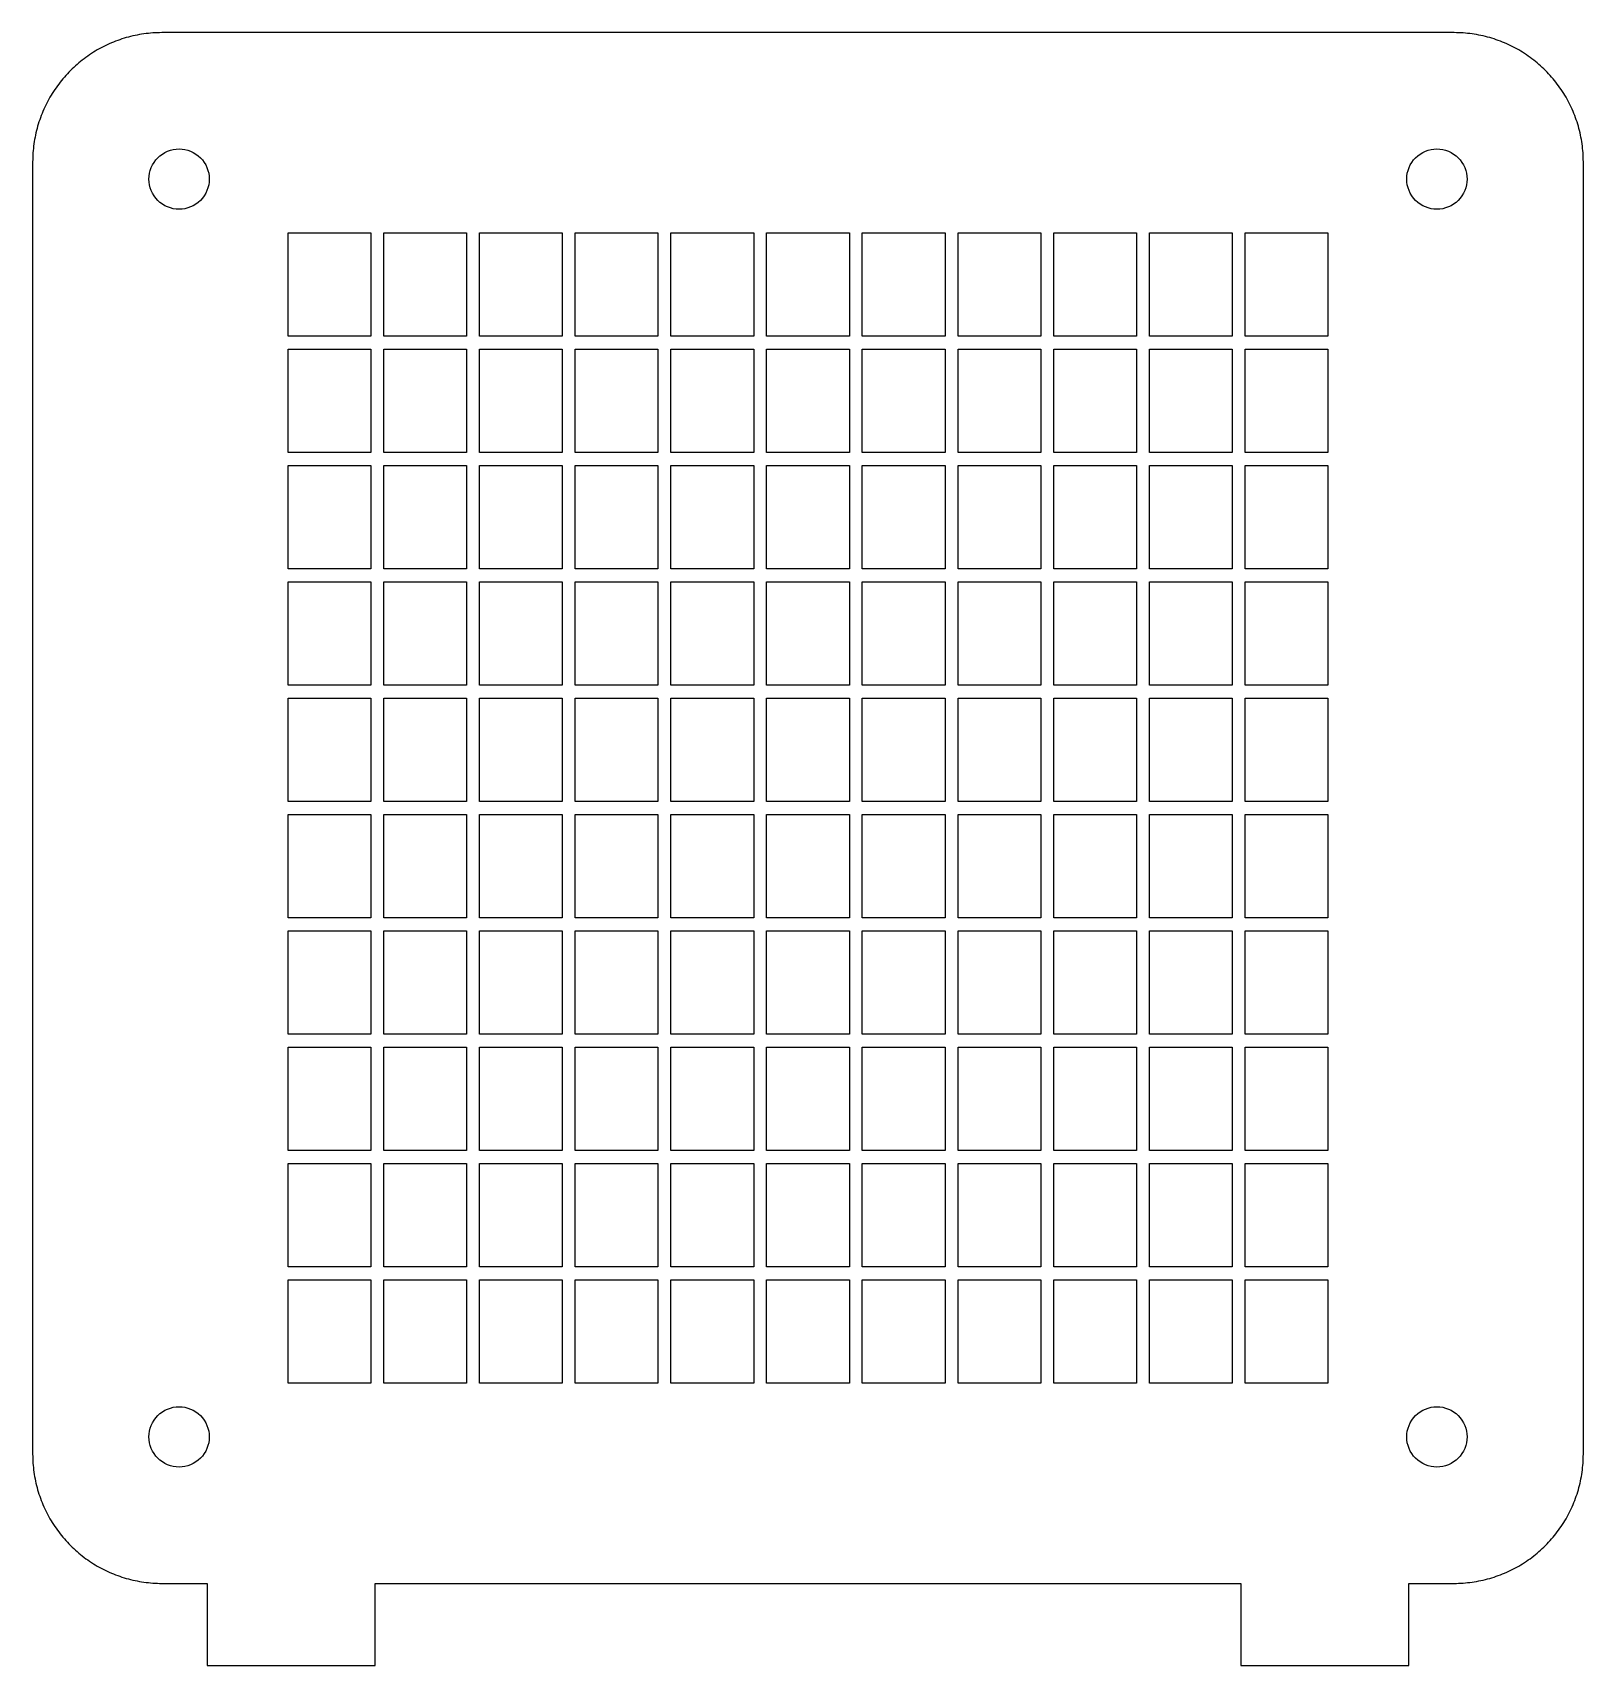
# Model space of a CAD drawing. Header units: metres. Extents: x 0 to 180, y 0 to 190.
import ezdxf

# ---------------------------------------------------------------- set-up
doc = ezdxf.new("R2010")
doc.units = ezdxf.units.M

msp = doc.modelspace()

# ---------------------------------------------------------------- linework, layer by layer
for p, q in [((15, 189.517), (14.738, 189.515)), ((165, 189.517), (15, 189.517)), ((165.262, 189.515), (165, 189.517)), ((7.728, 187.636), (7.5, 187.507)), ((7.95799, 187.761), (7.728, 187.636)), ((8.19, 187.882), (7.95799, 187.761)), ((8.424, 187.999), (8.19, 187.882)), ((8.661, 188.112), (8.424, 187.999)), ((8.899, 188.22), (8.661, 188.112)), ((9.13901, 188.325), (8.899, 188.22)), ((9.381, 188.425), (9.13901, 188.325)), ((9.62399, 188.521), (9.381, 188.425)), ((9.87, 188.612), (9.62399, 188.521)), ((10.116, 188.7), (9.87, 188.612)), ((10.365, 188.783), (10.116, 188.7)), ((10.614, 188.862), (10.365, 188.783)), ((10.865, 188.936), (10.614, 188.862)), ((11.118, 189.006), (10.865, 188.936)), ((11.371, 189.071), (11.118, 189.006)), ((11.626, 189.133), (11.371, 189.071)), ((11.881, 189.189), (11.626, 189.133)), ((12.138, 189.241), (11.881, 189.189)), ((12.395, 189.289), (12.138, 189.241)), ((12.653, 189.332), (12.395, 189.289)), ((12.912, 189.371), (12.653, 189.332)), ((13.172, 189.405), (12.912, 189.371)), ((13.432, 189.435), (13.172, 189.405)), ((13.693, 189.46), (13.432, 189.435)), ((13.954, 189.48), (13.693, 189.46)), ((14.215, 189.496), (13.954, 189.48)), ((14.477, 189.508), (14.215, 189.496)), ((14.738, 189.515), (14.477, 189.508)), ((165.523, 189.508), (165.262, 189.515)), ((165.785, 189.496), (165.523, 189.508)), ((166.046, 189.48), (165.785, 189.496)), ((166.307, 189.46), (166.046, 189.48)), ((166.568, 189.435), (166.307, 189.46)), ((166.828, 189.405), (166.568, 189.435)), ((167.088, 189.371), (166.828, 189.405)), ((167.346, 189.332), (167.088, 189.371)), ((167.605, 189.289), (167.346, 189.332)), ((167.862, 189.241), (167.605, 189.289)), ((168.119, 189.189), (167.862, 189.241)), ((168.374, 189.133), (168.119, 189.189)), ((168.629, 189.071), (168.374, 189.133)), ((168.882, 189.006), (168.629, 189.071)), ((169.135, 188.936), (168.882, 189.006)), ((169.386, 188.862), (169.135, 188.936)), ((169.635, 188.783), (169.386, 188.862)), ((169.883, 188.7), (169.635, 188.783)), ((170.13, 188.612), (169.883, 188.7)), ((170.376, 188.521), (170.13, 188.612)), ((170.619, 188.425), (170.376, 188.521)), ((170.861, 188.325), (170.619, 188.425)), ((171.101, 188.22), (170.861, 188.325)), ((171.339, 188.112), (171.101, 188.22)), ((171.576, 187.999), (171.339, 188.112)), ((171.81, 187.882), (171.576, 187.999)), ((172.042, 187.761), (171.81, 187.882)), ((172.272, 187.636), (172.042, 187.761)), ((172.5, 187.507), (172.272, 187.636)), ((5.159, 185.838), (4.963, 185.664)), ((5.358, 186.008), (5.159, 185.838)), ((5.56, 186.174), (5.358, 186.008)), ((5.765, 186.337), (5.56, 186.174)), ((5.97301, 186.497), (5.765, 186.337)), ((6.183, 186.652), (5.97301, 186.497)), ((6.396, 186.804), (6.183, 186.652)), ((6.612, 186.953), (6.396, 186.804)), ((6.83, 187.097), (6.612, 186.953)), ((7.05099, 187.238), (6.83, 187.097)), ((7.274, 187.375), (7.05099, 187.238)), ((7.5, 187.507), (7.274, 187.375)), ((172.726, 187.375), (172.5, 187.507)), ((172.949, 187.238), (172.726, 187.375)), ((173.17, 187.097), (172.949, 187.238)), ((173.388, 186.953), (173.17, 187.097)), ((173.604, 186.804), (173.388, 186.953)), ((173.817, 186.652), (173.604, 186.804)), ((174.027, 186.497), (173.817, 186.652)), ((174.235, 186.337), (174.027, 186.497)), ((174.44, 186.174), (174.235, 186.337)), ((174.642, 186.008), (174.44, 186.174)), ((174.841, 185.838), (174.642, 186.008)), ((175.037, 185.664), (174.841, 185.838)), ((3.343, 183.957), (3.17999, 183.752)), ((3.509, 184.159), (3.343, 183.957)), ((3.679, 184.358), (3.509, 184.159)), ((3.853, 184.554), (3.679, 184.358)), ((4.03, 184.747), (3.853, 184.554)), ((4.21001, 184.937), (4.03, 184.747)), ((4.39301, 185.124), (4.21001, 184.937)), ((4.58, 185.307), (4.39301, 185.124)), ((4.77, 185.487), (4.58, 185.307)), ((4.963, 185.664), (4.77, 185.487)), ((175.23, 185.487), (175.037, 185.664)), ((175.42, 185.307), (175.23, 185.487)), ((175.607, 185.124), (175.42, 185.307)), ((175.79, 184.937), (175.607, 185.124)), ((175.97, 184.747), (175.79, 184.937)), ((176.147, 184.554), (175.97, 184.747)), ((176.321, 184.358), (176.147, 184.554)), ((176.491, 184.159), (176.321, 184.358)), ((176.657, 183.957), (176.491, 184.159)), ((176.82, 183.752), (176.657, 183.957)), ((2.00999, 182.017), (1.881, 181.789)), ((2.142, 182.243), (2.00999, 182.017)), ((2.27901, 182.466), (2.142, 182.243)), ((2.42, 182.687), (2.27901, 182.466)), ((2.564, 182.905), (2.42, 182.687)), ((2.713, 183.121), (2.564, 182.905)), ((2.86501, 183.334), (2.713, 183.121)), ((3.02, 183.544), (2.86501, 183.334)), ((3.17999, 183.752), (3.02, 183.544)), ((176.98, 183.544), (176.82, 183.752)), ((177.135, 183.334), (176.98, 183.544)), ((177.287, 183.121), (177.135, 183.334)), ((177.436, 182.905), (177.287, 183.121)), ((177.58, 182.687), (177.436, 182.905)), ((177.721, 182.466), (177.58, 182.687)), ((177.858, 182.243), (177.721, 182.466)), ((177.99, 182.017), (177.858, 182.243)), ((178.119, 181.789), (177.99, 182.017)), ((1.092, 180.136), (0.996, 179.893)), ((1.192, 180.378), (1.092, 180.136)), ((1.297, 180.618), (1.192, 180.378)), ((1.405, 180.856), (1.297, 180.618)), ((1.51801, 181.093), (1.405, 180.856)), ((1.63499, 181.327), (1.51801, 181.093)), ((1.756, 181.559), (1.63499, 181.327)), ((1.881, 181.789), (1.756, 181.559)), ((178.244, 181.559), (178.119, 181.789)), ((178.365, 181.327), (178.244, 181.559)), ((178.482, 181.093), (178.365, 181.327)), ((178.595, 180.856), (178.482, 181.093)), ((178.703, 180.618), (178.595, 180.856)), ((178.808, 180.378), (178.703, 180.618)), ((178.908, 180.136), (178.808, 180.378)), ((179.004, 179.893), (178.908, 180.136)), ((0.446, 178.146), (0.384, 177.891)), ((0.511, 178.399), (0.446, 178.146)), ((0.58099, 178.652), (0.511, 178.399)), ((0.655, 178.903), (0.58099, 178.652)), ((0.73399, 179.152), (0.655, 178.903)), ((0.817, 179.401), (0.73399, 179.152)), ((0.905, 179.647), (0.817, 179.401)), ((0.996, 179.893), (0.905, 179.647)), ((179.095, 179.647), (179.004, 179.893)), ((179.183, 179.401), (179.095, 179.647)), ((179.266, 179.152), (179.183, 179.401)), ((179.345, 178.903), (179.266, 179.152)), ((179.419, 178.652), (179.345, 178.903)), ((179.489, 178.399), (179.419, 178.652)), ((179.554, 178.146), (179.489, 178.399)), ((179.616, 177.891), (179.554, 178.146)), ((0.112, 176.345), (0.082, 176.085)), ((0.146, 176.605), (0.112, 176.345)), ((0.185, 176.864), (0.146, 176.605)), ((0.228, 177.122), (0.185, 176.864)), ((0.276, 177.379), (0.228, 177.122)), ((0.328, 177.636), (0.276, 177.379)), ((0.384, 177.891), (0.328, 177.636)), ((179.672, 177.636), (179.616, 177.891)), ((179.724, 177.379), (179.672, 177.636)), ((179.772, 177.122), (179.724, 177.379)), ((179.815, 176.864), (179.772, 177.122)), ((179.854, 176.605), (179.815, 176.864)), ((179.888, 176.345), (179.854, 176.605)), ((179.918, 176.085), (179.888, 176.345)), ((0.002, 174.779), (0, 174.517)), ((0, 174.517), (0, 24.5167)), ((0.009, 175.04), (0.002, 174.779)), ((0.021, 175.302), (0.009, 175.04)), ((0.037, 175.563), (0.021, 175.302)), ((0.05701, 175.824), (0.037, 175.563)), ((0.082, 176.085), (0.05701, 175.824)), ((13.913, 174.167), (14.09, 174.461)), ((14.09, 174.461), (14.294, 174.737)), ((14.294, 174.737), (14.525, 174.992)), ((14.525, 174.992), (14.78, 175.223)), ((14.78, 175.223), (15.056, 175.427)), ((15.056, 175.427), (15.35, 175.604)), ((15.35, 175.604), (15.661, 175.751)), ((15.661, 175.751), (15.984, 175.866)), ((15.984, 175.866), (16.317, 175.95)), ((16.317, 175.95), (16.657, 176)), ((16.657, 176), (17, 176.017)), ((17, 176.017), (17.343, 176)), ((17.343, 176), (17.683, 175.95)), ((17.683, 175.95), (18.016, 175.866)), ((18.016, 175.866), (18.339, 175.751)), ((18.339, 175.751), (18.65, 175.604)), ((18.65, 175.604), (18.944, 175.427)), ((18.944, 175.427), (19.22, 175.223)), ((19.22, 175.223), (19.475, 174.992)), ((19.475, 174.992), (19.706, 174.737)), ((19.706, 174.737), (19.91, 174.461)), ((19.91, 174.461), (20.087, 174.167)), ((159.913, 174.167), (160.09, 174.461)), ((160.09, 174.461), (160.294, 174.737)), ((160.294, 174.737), (160.525, 174.992)), ((160.525, 174.992), (160.78, 175.223)), ((160.78, 175.223), (161.055, 175.427)), ((161.055, 175.427), (161.35, 175.604)), ((161.35, 175.604), (161.661, 175.751)), ((161.661, 175.751), (161.984, 175.866)), ((161.984, 175.866), (162.317, 175.95)), ((162.317, 175.95), (162.657, 176)), ((162.657, 176), (163, 176.017)), ((163, 176.017), (163.343, 176)), ((163.343, 176), (163.683, 175.95)), ((163.683, 175.95), (164.016, 175.866)), ((164.016, 175.866), (164.339, 175.751)), ((164.339, 175.751), (164.65, 175.604)), ((164.65, 175.604), (164.945, 175.427)), ((164.945, 175.427), (165.22, 175.223)), ((165.22, 175.223), (165.475, 174.992)), ((165.475, 174.992), (165.705, 174.737)), ((165.705, 174.737), (165.91, 174.461)), ((165.91, 174.461), (166.087, 174.167)), ((179.943, 175.824), (179.918, 176.085)), ((179.963, 175.563), (179.943, 175.824)), ((179.979, 175.302), (179.963, 175.563)), ((179.991, 175.04), (179.979, 175.302)), ((179.998, 174.779), (179.991, 175.04)), ((180, 174.517), (179.998, 174.779)), ((180, 24.5167), (180, 174.517)), ((13.5, 172.517), (13.517, 172.86)), ((13.517, 172.174), (13.5, 172.517)), ((13.517, 172.86), (13.567, 173.2)), ((13.567, 173.2), (13.651, 173.533)), ((13.651, 173.533), (13.766, 173.856)), ((13.766, 173.856), (13.913, 174.167)), ((20.087, 174.167), (20.234, 173.856)), ((20.234, 173.856), (20.349, 173.533)), ((20.349, 173.533), (20.433, 173.2)), ((20.433, 173.2), (20.483, 172.86)), ((20.483, 172.86), (20.5, 172.517)), ((20.5, 172.517), (20.483, 172.174)), ((159.5, 172.517), (159.517, 172.86)), ((159.517, 172.174), (159.5, 172.517)), ((159.517, 172.86), (159.567, 173.2)), ((159.567, 173.2), (159.651, 173.533)), ((159.651, 173.533), (159.766, 173.856)), ((159.766, 173.856), (159.913, 174.167)), ((166.087, 174.167), (166.234, 173.856)), ((166.234, 173.856), (166.349, 173.533)), ((166.349, 173.533), (166.433, 173.2)), ((166.433, 173.2), (166.483, 172.86)), ((166.483, 172.86), (166.5, 172.517)), ((166.5, 172.517), (166.483, 172.174)), ((13.567, 171.834), (13.517, 172.174)), ((13.651, 171.501), (13.567, 171.834)), ((13.766, 171.178), (13.651, 171.501)), ((13.913, 170.867), (13.766, 171.178)), ((14.09, 170.573), (13.913, 170.867)), ((14.294, 170.297), (14.09, 170.573)), ((19.91, 170.573), (19.706, 170.297)), ((20.087, 170.867), (19.91, 170.573)), ((20.234, 171.178), (20.087, 170.867)), ((20.349, 171.501), (20.234, 171.178)), ((20.433, 171.834), (20.349, 171.501)), ((20.483, 172.174), (20.433, 171.834)), ((159.567, 171.834), (159.517, 172.174)), ((159.651, 171.501), (159.567, 171.834)), ((159.766, 171.178), (159.651, 171.501)), ((159.913, 170.867), (159.766, 171.178)), ((160.09, 170.573), (159.913, 170.867)), ((160.294, 170.297), (160.09, 170.573)), ((165.91, 170.573), (165.705, 170.297)), ((166.087, 170.867), (165.91, 170.573)), ((166.234, 171.178), (166.087, 170.867)), ((166.349, 171.501), (166.234, 171.178)), ((166.433, 171.834), (166.349, 171.501)), ((166.483, 172.174), (166.433, 171.834)), ((14.525, 170.042), (14.294, 170.297)), ((14.78, 169.811), (14.525, 170.042)), ((15.056, 169.607), (14.78, 169.811)), ((15.35, 169.43), (15.056, 169.607)), ((15.661, 169.283), (15.35, 169.43)), ((15.984, 169.168), (15.661, 169.283)), ((16.317, 169.084), (15.984, 169.168)), ((16.657, 169.034), (16.317, 169.084)), ((17, 169.017), (16.657, 169.034)), ((17.343, 169.034), (17, 169.017)), ((17.683, 169.084), (17.343, 169.034)), ((18.016, 169.168), (17.683, 169.084)), ((18.339, 169.283), (18.016, 169.168)), ((18.65, 169.43), (18.339, 169.283)), ((18.944, 169.607), (18.65, 169.43)), ((19.22, 169.811), (18.944, 169.607)), ((19.475, 170.042), (19.22, 169.811)), ((19.706, 170.297), (19.475, 170.042)), ((160.525, 170.042), (160.294, 170.297)), ((160.78, 169.811), (160.525, 170.042)), ((161.055, 169.607), (160.78, 169.811)), ((161.35, 169.43), (161.055, 169.607)), ((161.661, 169.283), (161.35, 169.43)), ((161.984, 169.168), (161.661, 169.283)), ((162.317, 169.084), (161.984, 169.168)), ((162.657, 169.034), (162.317, 169.084)), ((163, 169.017), (162.657, 169.034)), ((163.343, 169.034), (163, 169.017)), ((163.683, 169.084), (163.343, 169.034)), ((164.016, 169.168), (163.683, 169.084)), ((164.339, 169.283), (164.016, 169.168)), ((164.65, 169.43), (164.339, 169.283)), ((164.945, 169.607), (164.65, 169.43)), ((165.22, 169.811), (164.945, 169.607)), ((165.475, 170.042), (165.22, 169.811)), ((165.705, 170.297), (165.475, 170.042)), ((29.645, 154.267), (29.645, 166.267)), ((29.645, 166.267), (39.255, 166.267)), ((39.255, 166.267), (39.255, 154.267)), ((40.755, 154.267), (40.755, 166.267)), ((40.755, 166.267), (50.365, 166.267)), ((50.365, 166.267), (50.365, 154.267)), ((51.865, 154.267), (51.865, 166.267)), ((51.865, 166.267), (61.475, 166.267)), ((61.475, 166.267), (61.475, 154.267)), ((62.975, 154.267), (62.975, 166.267)), ((62.975, 166.267), (72.585, 166.267)), ((72.585, 166.267), (72.585, 154.267)), ((74.085, 154.267), (74.085, 166.267)), ((74.085, 166.267), (83.695, 166.267)), ((83.695, 166.267), (83.695, 154.267)), ((85.195, 154.267), (85.195, 166.267)), ((85.195, 166.267), (94.805, 166.267)), ((94.805, 166.267), (94.805, 154.267)), ((96.305, 154.267), (96.305, 166.267)), ((96.305, 166.267), (105.915, 166.267)), ((105.915, 166.267), (105.915, 154.267)), ((107.415, 154.267), (107.415, 166.267)), ((107.415, 166.267), (117.025, 166.267)), ((117.025, 166.267), (117.025, 154.267)), ((118.525, 154.267), (118.525, 166.267)), ((118.525, 166.267), (128.135, 166.267)), ((128.135, 166.267), (128.135, 154.267)), ((129.635, 154.267), (129.635, 166.267)), ((129.635, 166.267), (139.245, 166.267)), ((139.245, 166.267), (139.245, 154.267)), ((140.745, 154.267), (140.745, 166.267)), ((140.745, 166.267), (150.355, 166.267)), ((150.355, 166.267), (150.355, 154.267)), ((39.255, 154.267), (29.645, 154.267)), ((50.365, 154.267), (40.755, 154.267)), ((61.475, 154.267), (51.865, 154.267)), ((72.585, 154.267), (62.975, 154.267)), ((83.695, 154.267), (74.085, 154.267)), ((94.805, 154.267), (85.195, 154.267)), ((105.915, 154.267), (96.305, 154.267)), ((117.025, 154.267), (107.415, 154.267)), ((128.135, 154.267), (118.525, 154.267)), ((139.245, 154.267), (129.635, 154.267)), ((150.355, 154.267), (140.745, 154.267)), ((29.645, 140.767), (29.645, 152.767)), ((29.645, 152.767), (39.255, 152.767)), ((39.255, 152.767), (39.255, 140.767)), ((40.755, 140.767), (40.755, 152.767)), ((40.755, 152.767), (50.365, 152.767)), ((50.365, 152.767), (50.365, 140.767)), ((51.865, 140.767), (51.865, 152.767)), ((51.865, 152.767), (61.475, 152.767)), ((61.475, 152.767), (61.475, 140.767)), ((62.975, 140.767), (62.975, 152.767)), ((62.975, 152.767), (72.585, 152.767)), ((72.585, 152.767), (72.585, 140.767)), ((74.085, 140.767), (74.085, 152.767)), ((74.085, 152.767), (83.695, 152.767)), ((83.695, 152.767), (83.695, 140.767)), ((85.195, 140.767), (85.195, 152.767)), ((85.195, 152.767), (94.805, 152.767)), ((94.805, 152.767), (94.805, 140.767)), ((96.305, 140.767), (96.305, 152.767)), ((96.305, 152.767), (105.915, 152.767)), ((105.915, 152.767), (105.915, 140.767)), ((107.415, 140.767), (107.415, 152.767)), ((107.415, 152.767), (117.025, 152.767)), ((117.025, 152.767), (117.025, 140.767)), ((118.525, 140.767), (118.525, 152.767)), ((118.525, 152.767), (128.135, 152.767)), ((128.135, 152.767), (128.135, 140.767)), ((129.635, 140.767), (129.635, 152.767)), ((129.635, 152.767), (139.245, 152.767)), ((139.245, 152.767), (139.245, 140.767)), ((140.745, 140.767), (140.745, 152.767)), ((140.745, 152.767), (150.355, 152.767)), ((150.355, 152.767), (150.355, 140.767)), ((39.255, 140.767), (29.645, 140.767)), ((50.365, 140.767), (40.755, 140.767)), ((61.475, 140.767), (51.865, 140.767)), ((72.585, 140.767), (62.975, 140.767)), ((83.695, 140.767), (74.085, 140.767)), ((94.805, 140.767), (85.195, 140.767)), ((105.915, 140.767), (96.305, 140.767)), ((117.025, 140.767), (107.415, 140.767)), ((128.135, 140.767), (118.525, 140.767)), ((139.245, 140.767), (129.635, 140.767)), ((150.355, 140.767), (140.745, 140.767)), ((29.645, 127.267), (29.645, 139.267)), ((29.645, 139.267), (39.255, 139.267)), ((39.255, 139.267), (39.255, 127.267)), ((40.755, 127.267), (40.755, 139.267)), ((40.755, 139.267), (50.365, 139.267)), ((50.365, 139.267), (50.365, 127.267)), ((51.865, 127.267), (51.865, 139.267)), ((51.865, 139.267), (61.475, 139.267)), ((61.475, 139.267), (61.475, 127.267)), ((62.975, 127.267), (62.975, 139.267)), ((62.975, 139.267), (72.585, 139.267)), ((72.585, 139.267), (72.585, 127.267)), ((74.085, 127.267), (74.085, 139.267)), ((74.085, 139.267), (83.695, 139.267)), ((83.695, 139.267), (83.695, 127.267)), ((85.195, 127.267), (85.195, 139.267)), ((85.195, 139.267), (94.805, 139.267)), ((94.805, 139.267), (94.805, 127.267)), ((96.305, 127.267), (96.305, 139.267)), ((96.305, 139.267), (105.915, 139.267)), ((105.915, 139.267), (105.915, 127.267)), ((107.415, 127.267), (107.415, 139.267)), ((107.415, 139.267), (117.025, 139.267)), ((117.025, 139.267), (117.025, 127.267)), ((118.525, 127.267), (118.525, 139.267)), ((118.525, 139.267), (128.135, 139.267)), ((128.135, 139.267), (128.135, 127.267)), ((129.635, 127.267), (129.635, 139.267)), ((129.635, 139.267), (139.245, 139.267)), ((139.245, 139.267), (139.245, 127.267)), ((140.745, 127.267), (140.745, 139.267)), ((140.745, 139.267), (150.355, 139.267)), ((150.355, 139.267), (150.355, 127.267)), ((39.255, 127.267), (29.645, 127.267)), ((50.365, 127.267), (40.755, 127.267)), ((61.475, 127.267), (51.865, 127.267)), ((72.585, 127.267), (62.975, 127.267)), ((83.695, 127.267), (74.085, 127.267)), ((94.805, 127.267), (85.195, 127.267)), ((105.915, 127.267), (96.305, 127.267)), ((117.025, 127.267), (107.415, 127.267)), ((128.135, 127.267), (118.525, 127.267)), ((139.245, 127.267), (129.635, 127.267)), ((150.355, 127.267), (140.745, 127.267)), ((29.645, 113.767), (29.645, 125.767)), ((29.645, 125.767), (39.255, 125.767)), ((39.255, 125.767), (39.255, 113.767)), ((40.755, 113.767), (40.755, 125.767)), ((40.755, 125.767), (50.365, 125.767)), ((50.365, 125.767), (50.365, 113.767)), ((51.865, 113.767), (51.865, 125.767)), ((51.865, 125.767), (61.475, 125.767)), ((61.475, 125.767), (61.475, 113.767)), ((62.975, 113.767), (62.975, 125.767)), ((62.975, 125.767), (72.585, 125.767)), ((72.585, 125.767), (72.585, 113.767)), ((74.085, 113.767), (74.085, 125.767)), ((74.085, 125.767), (83.695, 125.767)), ((83.695, 125.767), (83.695, 113.767)), ((85.195, 113.767), (85.195, 125.767)), ((85.195, 125.767), (94.805, 125.767)), ((94.805, 125.767), (94.805, 113.767)), ((96.305, 113.767), (96.305, 125.767)), ((96.305, 125.767), (105.915, 125.767)), ((105.915, 125.767), (105.915, 113.767)), ((107.415, 113.767), (107.415, 125.767)), ((107.415, 125.767), (117.025, 125.767)), ((117.025, 125.767), (117.025, 113.767)), ((118.525, 113.767), (118.525, 125.767)), ((118.525, 125.767), (128.135, 125.767)), ((128.135, 125.767), (128.135, 113.767)), ((129.635, 113.767), (129.635, 125.767)), ((129.635, 125.767), (139.245, 125.767)), ((139.245, 125.767), (139.245, 113.767)), ((140.745, 113.767), (140.745, 125.767)), ((140.745, 125.767), (150.355, 125.767)), ((150.355, 125.767), (150.355, 113.767)), ((39.255, 113.767), (29.645, 113.767)), ((50.365, 113.767), (40.755, 113.767)), ((61.475, 113.767), (51.865, 113.767)), ((72.585, 113.767), (62.975, 113.767)), ((83.695, 113.767), (74.085, 113.767)), ((94.805, 113.767), (85.195, 113.767)), ((105.915, 113.767), (96.305, 113.767)), ((117.025, 113.767), (107.415, 113.767)), ((128.135, 113.767), (118.525, 113.767)), ((139.245, 113.767), (129.635, 113.767)), ((150.355, 113.767), (140.745, 113.767)), ((29.645, 100.267), (29.645, 112.267)), ((29.645, 112.267), (39.255, 112.267)), ((39.255, 112.267), (39.255, 100.267)), ((40.755, 112.267), (50.365, 112.267)), ((40.755, 100.267), (40.755, 112.267)), ((50.365, 112.267), (50.365, 100.267)), ((51.865, 100.267), (51.865, 112.267)), ((51.865, 112.267), (61.475, 112.267)), ((61.475, 112.267), (61.475, 100.267)), ((62.975, 100.267), (62.975, 112.267)), ((62.975, 112.267), (72.585, 112.267)), ((72.585, 112.267), (72.585, 100.267)), ((74.085, 100.267), (74.085, 112.267)), ((74.085, 112.267), (83.695, 112.267)), ((83.695, 112.267), (83.695, 100.267)), ((85.195, 100.267), (85.195, 112.267)), ((85.195, 112.267), (94.805, 112.267)), ((94.805, 112.267), (94.805, 100.267)), ((96.305, 100.267), (96.305, 112.267)), ((96.305, 112.267), (105.915, 112.267)), ((105.915, 112.267), (105.915, 100.267)), ((107.415, 100.267), (107.415, 112.267)), ((107.415, 112.267), (117.025, 112.267)), ((117.025, 112.267), (117.025, 100.267)), ((118.525, 100.267), (118.525, 112.267)), ((118.525, 112.267), (128.135, 112.267)), ((128.135, 112.267), (128.135, 100.267)), ((129.635, 100.267), (129.635, 112.267)), ((129.635, 112.267), (139.245, 112.267)), ((139.245, 112.267), (139.245, 100.267)), ((140.745, 100.267), (140.745, 112.267)), ((140.745, 112.267), (150.355, 112.267)), ((150.355, 112.267), (150.355, 100.267)), ((39.255, 100.267), (29.645, 100.267)), ((29.645, 86.7667), (29.645, 98.7667)), ((29.645, 98.7667), (39.255, 98.7667)), ((39.255, 98.7667), (39.255, 86.7667)), ((50.365, 100.267), (40.755, 100.267)), ((40.755, 86.7667), (40.755, 98.7667)), ((40.755, 98.7667), (50.365, 98.7667)), ((50.365, 98.7667), (50.365, 86.7667)), ((61.475, 100.267), (51.865, 100.267)), ((51.865, 98.7667), (61.475, 98.7667)), ((51.865, 86.7667), (51.865, 98.7667)), ((61.475, 98.7667), (61.475, 86.7667)), ((72.585, 100.267), (62.975, 100.267)), ((62.975, 98.7667), (72.585, 98.7667)), ((62.975, 86.7667), (62.975, 98.7667)), ((72.585, 98.7667), (72.585, 86.7667)), ((83.695, 100.267), (74.085, 100.267)), ((74.085, 86.7667), (74.085, 98.7667)), ((74.085, 98.7667), (83.695, 98.7667)), ((83.695, 98.7667), (83.695, 86.7667)), ((94.805, 100.267), (85.195, 100.267)), ((85.195, 86.7667), (85.195, 98.7667)), ((85.195, 98.7667), (94.805, 98.7667)), ((94.805, 98.7667), (94.805, 86.7667)), ((105.915, 100.267), (96.305, 100.267)), ((96.305, 86.7667), (96.305, 98.7667)), ((96.305, 98.7667), (105.915, 98.7667)), ((105.915, 98.7667), (105.915, 86.7667)), ((117.025, 100.267), (107.415, 100.267)), ((107.415, 86.7667), (107.415, 98.7667)), ((107.415, 98.7667), (117.025, 98.7667)), ((117.025, 98.7667), (117.025, 86.7667)), ((128.135, 100.267), (118.525, 100.267)), ((118.525, 86.7667), (118.525, 98.7667)), ((118.525, 98.7667), (128.135, 98.7667)), ((128.135, 98.7667), (128.135, 86.7667)), ((139.245, 100.267), (129.635, 100.267)), ((129.635, 86.7667), (129.635, 98.7667)), ((129.635, 98.7667), (139.245, 98.7667)), ((139.245, 98.7667), (139.245, 86.7667)), ((150.355, 100.267), (140.745, 100.267)), ((140.745, 86.7667), (140.745, 98.7667)), ((140.745, 98.7667), (150.355, 98.7667)), ((150.355, 98.7667), (150.355, 86.7667)), ((39.255, 86.7667), (29.645, 86.7667)), ((50.365, 86.7667), (40.755, 86.7667)), ((61.475, 86.7667), (51.865, 86.7667)), ((72.585, 86.7667), (62.975, 86.7667)), ((83.695, 86.7667), (74.085, 86.7667)), ((94.805, 86.7667), (85.195, 86.7667)), ((105.915, 86.7667), (96.305, 86.7667)), ((117.025, 86.7667), (107.415, 86.7667)), ((128.135, 86.7667), (118.525, 86.7667)), ((139.245, 86.7667), (129.635, 86.7667)), ((150.355, 86.7667), (140.745, 86.7667)), ((29.645, 73.2667), (29.645, 85.2667)), ((29.645, 85.2667), (39.255, 85.2667)), ((39.255, 85.2667), (39.255, 73.2667)), ((40.755, 73.2667), (40.755, 85.2667)), ((40.755, 85.2667), (50.365, 85.2667)), ((50.365, 85.2667), (50.365, 73.2667)), ((51.865, 73.2667), (51.865, 85.2667)), ((51.865, 85.2667), (61.475, 85.2667)), ((61.475, 85.2667), (61.475, 73.2667)), ((62.975, 73.2667), (62.975, 85.2667)), ((62.975, 85.2667), (72.585, 85.2667)), ((72.585, 85.2667), (72.585, 73.2667)), ((74.085, 73.2667), (74.085, 85.2667)), ((74.085, 85.2667), (83.695, 85.2667)), ((83.695, 85.2667), (83.695, 73.2667)), ((85.195, 73.2667), (85.195, 85.2667)), ((85.195, 85.2667), (94.805, 85.2667)), ((94.805, 85.2667), (94.805, 73.2667)), ((96.305, 73.2667), (96.305, 85.2667)), ((96.305, 85.2667), (105.915, 85.2667)), ((105.915, 85.2667), (105.915, 73.2667)), ((107.415, 73.2667), (107.415, 85.2667)), ((107.415, 85.2667), (117.025, 85.2667)), ((117.025, 85.2667), (117.025, 73.2667)), ((118.525, 73.2667), (118.525, 85.2667)), ((118.525, 85.2667), (128.135, 85.2667)), ((128.135, 85.2667), (128.135, 73.2667)), ((129.635, 73.2667), (129.635, 85.2667)), ((129.635, 85.2667), (139.245, 85.2667)), ((139.245, 85.2667), (139.245, 73.2667)), ((140.745, 73.2667), (140.745, 85.2667)), ((140.745, 85.2667), (150.355, 85.2667)), ((150.355, 85.2667), (150.355, 73.2667)), ((39.255, 73.2667), (29.645, 73.2667)), ((50.365, 73.2667), (40.755, 73.2667)), ((61.475, 73.2667), (51.865, 73.2667)), ((72.585, 73.2667), (62.975, 73.2667)), ((83.695, 73.2667), (74.085, 73.2667)), ((94.805, 73.2667), (85.195, 73.2667)), ((105.915, 73.2667), (96.305, 73.2667)), ((117.025, 73.2667), (107.415, 73.2667)), ((128.135, 73.2667), (118.525, 73.2667)), ((139.245, 73.2667), (129.635, 73.2667)), ((150.355, 73.2667), (140.745, 73.2667)), ((29.645, 59.7667), (29.645, 71.7667)), ((29.645, 71.7667), (39.255, 71.7667)), ((39.255, 71.7667), (39.255, 59.7667)), ((40.755, 71.7667), (50.365, 71.7667)), ((40.755, 59.7667), (40.755, 71.7667)), ((50.365, 71.7667), (50.365, 59.7667)), ((51.865, 59.7667), (51.865, 71.7667)), ((51.865, 71.7667), (61.475, 71.7667)), ((61.475, 71.7667), (61.475, 59.7667)), ((62.975, 59.7667), (62.975, 71.7667)), ((62.975, 71.7667), (72.585, 71.7667)), ((72.585, 71.7667), (72.585, 59.7667)), ((74.085, 59.7667), (74.085, 71.7667)), ((74.085, 71.7667), (83.695, 71.7667)), ((83.695, 71.7667), (83.695, 59.7667)), ((85.195, 59.7667), (85.195, 71.7667)), ((85.195, 71.7667), (94.805, 71.7667)), ((94.805, 71.7667), (94.805, 59.7667)), ((96.305, 59.7667), (96.305, 71.7667)), ((96.305, 71.7667), (105.915, 71.7667)), ((105.915, 71.7667), (105.915, 59.7667)), ((107.415, 59.7667), (107.415, 71.7667)), ((107.415, 71.7667), (117.025, 71.7667)), ((117.025, 71.7667), (117.025, 59.7667)), ((118.525, 59.7667), (118.525, 71.7667)), ((118.525, 71.7667), (128.135, 71.7667)), ((128.135, 71.7667), (128.135, 59.7667)), ((129.635, 71.7667), (139.245, 71.7667)), ((129.635, 59.7667), (129.635, 71.7667)), ((139.245, 71.7667), (139.245, 59.7667)), ((140.745, 59.7667), (140.745, 71.7667)), ((140.745, 71.7667), (150.355, 71.7667)), ((150.355, 71.7667), (150.355, 59.7667)), ((39.255, 59.7667), (29.645, 59.7667)), ((50.365, 59.7667), (40.755, 59.7667)), ((61.475, 59.7667), (51.865, 59.7667)), ((72.585, 59.7667), (62.975, 59.7667)), ((83.695, 59.7667), (74.085, 59.7667)), ((94.805, 59.7667), (85.195, 59.7667)), ((105.915, 59.7667), (96.305, 59.7667)), ((117.025, 59.7667), (107.415, 59.7667)), ((128.135, 59.7667), (118.525, 59.7667)), ((139.245, 59.7667), (129.635, 59.7667)), ((150.355, 59.7667), (140.745, 59.7667)), ((29.645, 46.2667), (29.645, 58.2667)), ((29.645, 58.2667), (39.255, 58.2667)), ((39.255, 58.2667), (39.255, 46.2667)), ((40.755, 46.2667), (40.755, 58.2667)), ((40.755, 58.2667), (50.365, 58.2667)), ((50.365, 58.2667), (50.365, 46.2667)), ((51.865, 58.2667), (61.475, 58.2667)), ((51.865, 46.2667), (51.865, 58.2667)), ((61.475, 58.2667), (61.475, 46.2667)), ((62.975, 46.2667), (62.975, 58.2667)), ((62.975, 58.2667), (72.585, 58.2667)), ((72.585, 58.2667), (72.585, 46.2667)), ((74.085, 46.2667), (74.085, 58.2667)), ((74.085, 58.2667), (83.695, 58.2667)), ((83.695, 58.2667), (83.695, 46.2667)), ((85.195, 46.2667), (85.195, 58.2667)), ((85.195, 58.2667), (94.805, 58.2667)), ((94.805, 58.2667), (94.805, 46.2667)), ((96.305, 58.2667), (105.915, 58.2667)), ((96.305, 46.2667), (96.305, 58.2667)), ((105.915, 58.2667), (105.915, 46.2667)), ((107.415, 46.2667), (107.415, 58.2667)), ((107.415, 58.2667), (117.025, 58.2667)), ((117.025, 58.2667), (117.025, 46.2667)), ((118.525, 46.2667), (118.525, 58.2667)), ((118.525, 58.2667), (128.135, 58.2667)), ((128.135, 58.2667), (128.135, 46.2667)), ((129.635, 46.2667), (129.635, 58.2667)), ((129.635, 58.2667), (139.245, 58.2667)), ((139.245, 58.2667), (139.245, 46.2667)), ((140.745, 46.2667), (140.745, 58.2667)), ((140.745, 58.2667), (150.355, 58.2667)), ((150.355, 58.2667), (150.355, 46.2667)), ((39.255, 46.2667), (29.645, 46.2667)), ((50.365, 46.2667), (40.755, 46.2667)), ((61.475, 46.2667), (51.865, 46.2667)), ((72.585, 46.2667), (62.975, 46.2667)), ((83.695, 46.2667), (74.085, 46.2667)), ((94.805, 46.2667), (85.195, 46.2667)), ((105.915, 46.2667), (96.305, 46.2667)), ((117.025, 46.2667), (107.415, 46.2667)), ((128.135, 46.2667), (118.525, 46.2667)), ((139.245, 46.2667), (129.635, 46.2667)), ((150.355, 46.2667), (140.745, 46.2667)), ((29.645, 32.7667), (29.645, 44.7667)), ((29.645, 44.7667), (39.255, 44.7667)), ((39.255, 44.7667), (39.255, 32.7667)), ((40.755, 32.7667), (40.755, 44.7667)), ((40.755, 44.7667), (50.365, 44.7667)), ((50.365, 44.7667), (50.365, 32.7667)), ((51.865, 32.7667), (51.865, 44.7667)), ((51.865, 44.7667), (61.475, 44.7667)), ((61.475, 44.7667), (61.475, 32.7667)), ((62.975, 32.7667), (62.975, 44.7667)), ((62.975, 44.7667), (72.585, 44.7667)), ((72.585, 44.7667), (72.585, 32.7667)), ((74.085, 32.7667), (74.085, 44.7667)), ((74.085, 44.7667), (83.695, 44.7667)), ((83.695, 44.7667), (83.695, 32.7667)), ((85.195, 32.7667), (85.195, 44.7667)), ((85.195, 44.7667), (94.805, 44.7667)), ((94.805, 44.7667), (94.805, 32.7667)), ((96.305, 32.7667), (96.305, 44.7667)), ((96.305, 44.7667), (105.915, 44.7667)), ((105.915, 44.7667), (105.915, 32.7667)), ((107.415, 32.7667), (107.415, 44.7667)), ((107.415, 44.7667), (117.025, 44.7667)), ((117.025, 44.7667), (117.025, 32.7667)), ((118.525, 32.7667), (118.525, 44.7667)), ((118.525, 44.7667), (128.135, 44.7667)), ((128.135, 44.7667), (128.135, 32.7667)), ((129.635, 32.7667), (129.635, 44.7667)), ((129.635, 44.7667), (139.245, 44.7667)), ((139.245, 44.7667), (139.245, 32.7667)), ((140.745, 32.7667), (140.745, 44.7667)), ((140.745, 44.7667), (150.355, 44.7667)), ((150.355, 44.7667), (150.355, 32.7667)), ((39.255, 32.7667), (29.645, 32.7667)), ((50.365, 32.7667), (40.755, 32.7667)), ((61.475, 32.7667), (51.865, 32.7667)), ((72.585, 32.7667), (62.975, 32.7667)), ((83.695, 32.7667), (74.085, 32.7667)), ((94.805, 32.7667), (85.195, 32.7667)), ((105.915, 32.7667), (96.305, 32.7667)), ((117.025, 32.7667), (107.415, 32.7667)), ((128.135, 32.7667), (118.525, 32.7667)), ((139.245, 32.7667), (129.635, 32.7667)), ((150.355, 32.7667), (140.745, 32.7667)), ((13.913, 28.1666), (14.09, 28.4612)), ((14.09, 28.4612), (14.294, 28.7371)), ((14.294, 28.7371), (14.525, 28.9916)), ((14.525, 28.9916), (14.78, 29.2222)), ((14.78, 29.2222), (15.056, 29.4268)), ((15.056, 29.4268), (15.35, 29.6034)), ((15.35, 29.6034), (15.661, 29.7503)), ((15.661, 29.7503), (15.984, 29.866)), ((15.984, 29.866), (16.317, 29.9494)), ((16.317, 29.9494), (16.657, 29.9998)), ((16.657, 29.9998), (17, 30.0167)), ((17, 30.0167), (17.343, 29.9998)), ((17.343, 29.9998), (17.683, 29.9494)), ((17.683, 29.9494), (18.016, 29.866)), ((18.016, 29.866), (18.339, 29.7503)), ((18.339, 29.7503), (18.65, 29.6034)), ((18.65, 29.6034), (18.944, 29.4268)), ((18.944, 29.4268), (19.22, 29.2222)), ((19.22, 29.2222), (19.475, 28.9916)), ((19.475, 28.9916), (19.706, 28.7371)), ((19.706, 28.7371), (19.91, 28.4612)), ((19.91, 28.4612), (20.087, 28.1666)), ((159.913, 28.1666), (160.09, 28.4612)), ((160.09, 28.4612), (160.294, 28.7371)), ((160.294, 28.7371), (160.525, 28.9916)), ((160.525, 28.9916), (160.78, 29.2222)), ((160.78, 29.2222), (161.055, 29.4268)), ((161.055, 29.4268), (161.35, 29.6034)), ((161.35, 29.6034), (161.661, 29.7503)), ((161.661, 29.7503), (161.984, 29.866)), ((161.984, 29.866), (162.317, 29.9494)), ((162.317, 29.9494), (162.657, 29.9998)), ((162.657, 29.9998), (163, 30.0167)), ((163, 30.0167), (163.343, 29.9998)), ((163.343, 29.9998), (163.683, 29.9494)), ((163.683, 29.9494), (164.016, 29.866)), ((164.016, 29.866), (164.339, 29.7503)), ((164.339, 29.7503), (164.65, 29.6034)), ((164.65, 29.6034), (164.945, 29.4268)), ((164.945, 29.4268), (165.22, 29.2222)), ((165.22, 29.2222), (165.475, 28.9916)), ((165.475, 28.9916), (165.705, 28.7371)), ((165.705, 28.7371), (165.91, 28.4612)), ((165.91, 28.4612), (166.087, 28.1666)), ((13.5, 26.5167), (13.517, 26.8598)), ((13.517, 26.8598), (13.567, 27.1995)), ((13.567, 27.1995), (13.651, 27.5327)), ((13.651, 27.5327), (13.766, 27.8561)), ((13.766, 27.8561), (13.913, 28.1666)), ((20.087, 28.1666), (20.234, 27.8561)), ((20.234, 27.8561), (20.349, 27.5327)), ((20.349, 27.5327), (20.433, 27.1995)), ((20.433, 27.1995), (20.483, 26.8598)), ((20.483, 26.8598), (20.5, 26.5167)), ((159.5, 26.5167), (159.517, 26.8598)), ((159.517, 26.8598), (159.567, 27.1995)), ((159.567, 27.1995), (159.651, 27.5327)), ((159.651, 27.5327), (159.766, 27.8561)), ((159.766, 27.8561), (159.913, 28.1666)), ((166.087, 28.1666), (166.234, 27.8561)), ((166.234, 27.8561), (166.349, 27.5327)), ((166.349, 27.5327), (166.433, 27.1995)), ((166.433, 27.1995), (166.483, 26.8598)), ((166.483, 26.8598), (166.5, 26.5167)), ((13.517, 26.1736), (13.5, 26.5167)), ((13.567, 25.8339), (13.517, 26.1736)), ((13.651, 25.5007), (13.567, 25.8339)), ((13.766, 25.1773), (13.651, 25.5007)), ((13.913, 24.8668), (13.766, 25.1773)), ((14.09, 24.5722), (13.913, 24.8668)), ((20.087, 24.8668), (19.91, 24.5722)), ((20.234, 25.1773), (20.087, 24.8668)), ((20.349, 25.5007), (20.234, 25.1773)), ((20.433, 25.8339), (20.349, 25.5007)), ((20.483, 26.1736), (20.433, 25.8339)), ((20.5, 26.5167), (20.483, 26.1736)), ((159.517, 26.1736), (159.5, 26.5167)), ((159.567, 25.8339), (159.517, 26.1736)), ((159.651, 25.5007), (159.567, 25.8339)), ((159.766, 25.1773), (159.651, 25.5007)), ((159.913, 24.8668), (159.766, 25.1773)), ((160.09, 24.5722), (159.913, 24.8668)), ((166.087, 24.8668), (165.91, 24.5722)), ((166.234, 25.1773), (166.087, 24.8668)), ((166.349, 25.5007), (166.234, 25.1773)), ((166.433, 25.8339), (166.349, 25.5007)), ((166.483, 26.1736), (166.433, 25.8339)), ((166.5, 26.5167), (166.483, 26.1736)), ((0, 24.5167), (0.002, 24.2549)), ((0.002, 24.2549), (0.009, 23.9932)), ((0.009, 23.9932), (0.021, 23.7317)), ((0.021, 23.7317), (0.037, 23.4704)), ((0.037, 23.4704), (0.05701, 23.2094)), ((0.05701, 23.2094), (0.082, 22.9488)), ((0.082, 22.9488), (0.112, 22.6887)), ((14.294, 24.2963), (14.09, 24.5722)), ((14.525, 24.0418), (14.294, 24.2963)), ((14.78, 23.8112), (14.525, 24.0418)), ((15.056, 23.6066), (14.78, 23.8112)), ((15.35, 23.43), (15.056, 23.6066)), ((15.661, 23.2831), (15.35, 23.43)), ((15.984, 23.1674), (15.661, 23.2831)), ((16.317, 23.084), (15.984, 23.1674)), ((16.657, 23.0336), (16.317, 23.084)), ((17, 23.0167), (16.657, 23.0336)), ((17.343, 23.0336), (17, 23.0167)), ((17.683, 23.084), (17.343, 23.0336)), ((18.016, 23.1674), (17.683, 23.084)), ((18.339, 23.2831), (18.016, 23.1674)), ((18.65, 23.43), (18.339, 23.2831)), ((18.944, 23.6066), (18.65, 23.43)), ((19.22, 23.8112), (18.944, 23.6066)), ((19.475, 24.0418), (19.22, 23.8112)), ((19.706, 24.2963), (19.475, 24.0418)), ((19.91, 24.5722), (19.706, 24.2963)), ((160.294, 24.2963), (160.09, 24.5722)), ((160.525, 24.0418), (160.294, 24.2963)), ((160.78, 23.8112), (160.525, 24.0418)), ((161.055, 23.6066), (160.78, 23.8112)), ((161.35, 23.43), (161.055, 23.6066)), ((161.661, 23.2831), (161.35, 23.43)), ((161.984, 23.1674), (161.661, 23.2831)), ((162.317, 23.084), (161.984, 23.1674)), ((162.657, 23.0336), (162.317, 23.084)), ((163, 23.0167), (162.657, 23.0336)), ((163.343, 23.0336), (163, 23.0167)), ((163.683, 23.084), (163.343, 23.0336)), ((164.016, 23.1674), (163.683, 23.084)), ((164.339, 23.2831), (164.016, 23.1674)), ((164.65, 23.43), (164.339, 23.2831)), ((164.945, 23.6066), (164.65, 23.43)), ((165.22, 23.8112), (164.945, 23.6066)), ((165.475, 24.0418), (165.22, 23.8112)), ((165.705, 24.2963), (165.475, 24.0418)), ((165.91, 24.5722), (165.705, 24.2963)), ((179.888, 22.6887), (179.918, 22.9488)), ((179.918, 22.9488), (179.943, 23.2094)), ((179.943, 23.2094), (179.963, 23.4704)), ((179.963, 23.4704), (179.979, 23.7317)), ((179.979, 23.7317), (179.991, 23.9932)), ((179.991, 23.9932), (179.998, 24.2549)), ((179.998, 24.2549), (180, 24.5167)), ((0.112, 22.6887), (0.146, 22.4291)), ((0.146, 22.4291), (0.185, 22.1702)), ((0.185, 22.1702), (0.228, 21.912)), ((0.228, 21.912), (0.276, 21.6546)), ((0.276, 21.6546), (0.328, 21.398)), ((0.328, 21.398), (0.384, 21.1424)), ((0.384, 21.1424), (0.446, 20.8879)), ((0.446, 20.8879), (0.511, 20.6344)), ((179.489, 20.6344), (179.554, 20.8879)), ((179.554, 20.8879), (179.616, 21.1424)), ((179.616, 21.1424), (179.672, 21.398)), ((179.672, 21.398), (179.724, 21.6546)), ((179.724, 21.6546), (179.772, 21.912)), ((179.772, 21.912), (179.815, 22.1702)), ((179.815, 22.1702), (179.854, 22.4291)), ((179.854, 22.4291), (179.888, 22.6887)), ((0.511, 20.6344), (0.58099, 20.3821)), ((0.58099, 20.3821), (0.655, 20.1311)), ((0.655, 20.1311), (0.73399, 19.8814)), ((0.73399, 19.8814), (0.817, 19.6332)), ((0.817, 19.6332), (0.905, 19.3864)), ((0.905, 19.3864), (0.996, 19.1411)), ((0.996, 19.1411), (1.092, 18.8976)), ((178.908, 18.8976), (179.004, 19.1411)), ((179.004, 19.1411), (179.095, 19.3864)), ((179.095, 19.3864), (179.183, 19.6332)), ((179.183, 19.6332), (179.266, 19.8814)), ((179.266, 19.8814), (179.345, 20.1311)), ((179.345, 20.1311), (179.419, 20.3821)), ((179.419, 20.3821), (179.489, 20.6344)), ((1.092, 18.8976), (1.192, 18.6557)), ((1.192, 18.6557), (1.297, 18.4156)), ((1.297, 18.4156), (1.405, 18.1774)), ((1.405, 18.1774), (1.51801, 17.9411)), ((1.51801, 17.9411), (1.63499, 17.7068)), ((1.63499, 17.7068), (1.756, 17.4746)), ((1.756, 17.4746), (1.881, 17.2445)), ((1.881, 17.2445), (2.00999, 17.0167)), ((177.99, 17.0167), (178.119, 17.2445)), ((178.119, 17.2445), (178.244, 17.4746)), ((178.244, 17.4746), (178.365, 17.7068)), ((178.365, 17.7068), (178.482, 17.9411)), ((178.482, 17.9411), (178.595, 18.1774)), ((178.595, 18.1774), (178.703, 18.4156)), ((178.703, 18.4156), (178.808, 18.6557)), ((178.808, 18.6557), (178.908, 18.8976)), ((2.00999, 17.0167), (2.142, 16.7911)), ((2.142, 16.7911), (2.27901, 16.5679)), ((2.27901, 16.5679), (2.42, 16.3471)), ((2.42, 16.3471), (2.564, 16.1288)), ((2.564, 16.1288), (2.713, 15.913)), ((2.713, 15.913), (2.86501, 15.6999)), ((2.86501, 15.6999), (3.02, 15.4894)), ((3.02, 15.4894), (3.17999, 15.2817)), ((3.17999, 15.2817), (3.343, 15.0769)), ((176.657, 15.0769), (176.82, 15.2817)), ((176.82, 15.2817), (176.98, 15.4894)), ((176.98, 15.4894), (177.135, 15.6999)), ((177.135, 15.6999), (177.287, 15.913)), ((177.287, 15.913), (177.436, 16.1288)), ((177.436, 16.1288), (177.58, 16.3471)), ((177.58, 16.3471), (177.721, 16.5679)), ((177.721, 16.5679), (177.858, 16.7911)), ((177.858, 16.7911), (177.99, 17.0167)), ((3.343, 15.0769), (3.509, 14.8748)), ((3.509, 14.8748), (3.679, 14.6758)), ((3.679, 14.6758), (3.853, 14.4797)), ((3.853, 14.4797), (4.03, 14.2867)), ((4.03, 14.2867), (4.21001, 14.0968)), ((4.21001, 14.0968), (4.39301, 13.9101)), ((4.39301, 13.9101), (4.58, 13.7266)), ((4.58, 13.7266), (4.77, 13.5464)), ((4.77, 13.5464), (4.963, 13.3695)), ((4.963, 13.3695), (5.159, 13.196)), ((174.841, 13.196), (175.037, 13.3695)), ((175.037, 13.3695), (175.23, 13.5464)), ((175.23, 13.5464), (175.42, 13.7266)), ((175.42, 13.7266), (175.607, 13.9101)), ((175.607, 13.9101), (175.79, 14.0968)), ((175.79, 14.0968), (175.97, 14.2867)), ((175.97, 14.2867), (176.147, 14.4797)), ((176.147, 14.4797), (176.321, 14.6758)), ((176.321, 14.6758), (176.491, 14.8748)), ((176.491, 14.8748), (176.657, 15.0769)), ((5.159, 13.196), (5.358, 13.026)), ((5.358, 13.026), (5.56, 12.8595)), ((5.56, 12.8595), (5.765, 12.6965)), ((5.765, 12.6965), (5.97301, 12.5371)), ((5.97301, 12.5371), (6.183, 12.3814)), ((6.183, 12.3814), (6.396, 12.2294)), ((6.396, 12.2294), (6.612, 12.0811)), ((6.612, 12.0811), (6.83, 11.9366)), ((6.83, 11.9366), (7.05099, 11.7959)), ((7.05099, 11.7959), (7.274, 11.6591)), ((7.274, 11.6591), (7.5, 11.5263)), ((7.5, 11.5263), (7.728, 11.3974)), ((7.728, 11.3974), (7.95799, 11.2724)), ((172.042, 11.2724), (172.272, 11.3974)), ((172.272, 11.3974), (172.5, 11.5263)), ((172.5, 11.5263), (172.726, 11.6591)), ((172.726, 11.6591), (172.949, 11.7959)), ((172.949, 11.7959), (173.17, 11.9366)), ((173.17, 11.9366), (173.388, 12.0811)), ((173.388, 12.0811), (173.604, 12.2294)), ((173.604, 12.2294), (173.817, 12.3814)), ((173.817, 12.3814), (174.027, 12.5371)), ((174.027, 12.5371), (174.235, 12.6965)), ((174.235, 12.6965), (174.44, 12.8595)), ((174.44, 12.8595), (174.642, 13.026)), ((174.642, 13.026), (174.841, 13.196)), ((7.95799, 11.2724), (8.19, 11.1516)), ((8.19, 11.1516), (8.424, 11.0348)), ((8.424, 11.0348), (8.661, 10.922)), ((8.661, 10.922), (8.899, 10.8135)), ((8.899, 10.8135), (9.13901, 10.7091)), ((9.13901, 10.7091), (9.381, 10.6089)), ((9.381, 10.6089), (9.62399, 10.513)), ((9.62399, 10.513), (9.87, 10.4213)), ((9.87, 10.4213), (10.116, 10.3339)), ((10.116, 10.3339), (10.365, 10.2508)), ((10.365, 10.2508), (10.614, 10.1721)), ((10.614, 10.1721), (10.865, 10.0977)), ((10.865, 10.0977), (11.118, 10.0278)), ((11.118, 10.0278), (11.371, 9.96223)), ((11.371, 9.96223), (11.626, 9.90111)), ((11.626, 9.90111), (11.881, 9.84445)), ((11.881, 9.84445), (12.138, 9.79225)), ((12.138, 9.79225), (12.395, 9.74455)), ((12.395, 9.74455), (12.653, 9.70134)), ((12.653, 9.70134), (12.912, 9.66264)), ((12.912, 9.66264), (13.172, 9.62846)), ((13.172, 9.62846), (13.432, 9.59883)), ((13.432, 9.59883), (13.693, 9.57375)), ((13.693, 9.57375), (13.954, 9.55321)), ((13.954, 9.55321), (14.215, 9.53722)), ((14.215, 9.53722), (14.477, 9.5258)), ((14.477, 9.5258), (14.738, 9.51895)), ((14.738, 9.51895), (15, 9.51666)), ((15, 9.51666), (20.242, 9.51666)), ((20.242, 9.51666), (20.242, 0)), ((39.758, 9.51666), (140.242, 9.51666)), ((39.758, 0), (39.758, 9.51666)), ((140.242, 9.51666), (140.242, 0)), ((159.758, 0), (159.758, 9.51666)), ((159.758, 9.51666), (165, 9.51666)), ((165, 9.51666), (165.262, 9.51895)), ((165.262, 9.51895), (165.523, 9.5258)), ((165.523, 9.5258), (165.785, 9.53722)), ((165.785, 9.53722), (166.046, 9.55321)), ((166.046, 9.55321), (166.307, 9.57375)), ((166.307, 9.57375), (166.568, 9.59883)), ((166.568, 9.59883), (166.828, 9.62846)), ((166.828, 9.62846), (167.088, 9.66264)), ((167.088, 9.66264), (167.346, 9.70134)), ((167.346, 9.70134), (167.605, 9.74455)), ((167.605, 9.74455), (167.862, 9.79225)), ((167.862, 9.79225), (168.119, 9.84445)), ((168.119, 9.84445), (168.374, 9.90111)), ((168.374, 9.90111), (168.629, 9.96223)), ((168.629, 9.96223), (168.882, 10.0278)), ((168.882, 10.0278), (169.135, 10.0977)), ((169.135, 10.0977), (169.386, 10.1721)), ((169.386, 10.1721), (169.635, 10.2508)), ((169.635, 10.2508), (169.883, 10.3339)), ((169.883, 10.3339), (170.13, 10.4213)), ((170.13, 10.4213), (170.376, 10.513)), ((170.376, 10.513), (170.619, 10.6089)), ((170.619, 10.6089), (170.861, 10.7091)), ((170.861, 10.7091), (171.101, 10.8135)), ((171.101, 10.8135), (171.339, 10.922)), ((171.339, 10.922), (171.576, 11.0348)), ((171.576, 11.0348), (171.81, 11.1516)), ((171.81, 11.1516), (172.042, 11.2724)), ((20.242, 0), (39.758, 0)), ((140.242, 0), (159.758, 0))]:
    msp.add_line(p, q)

doc.saveas('drawing.dxf')
